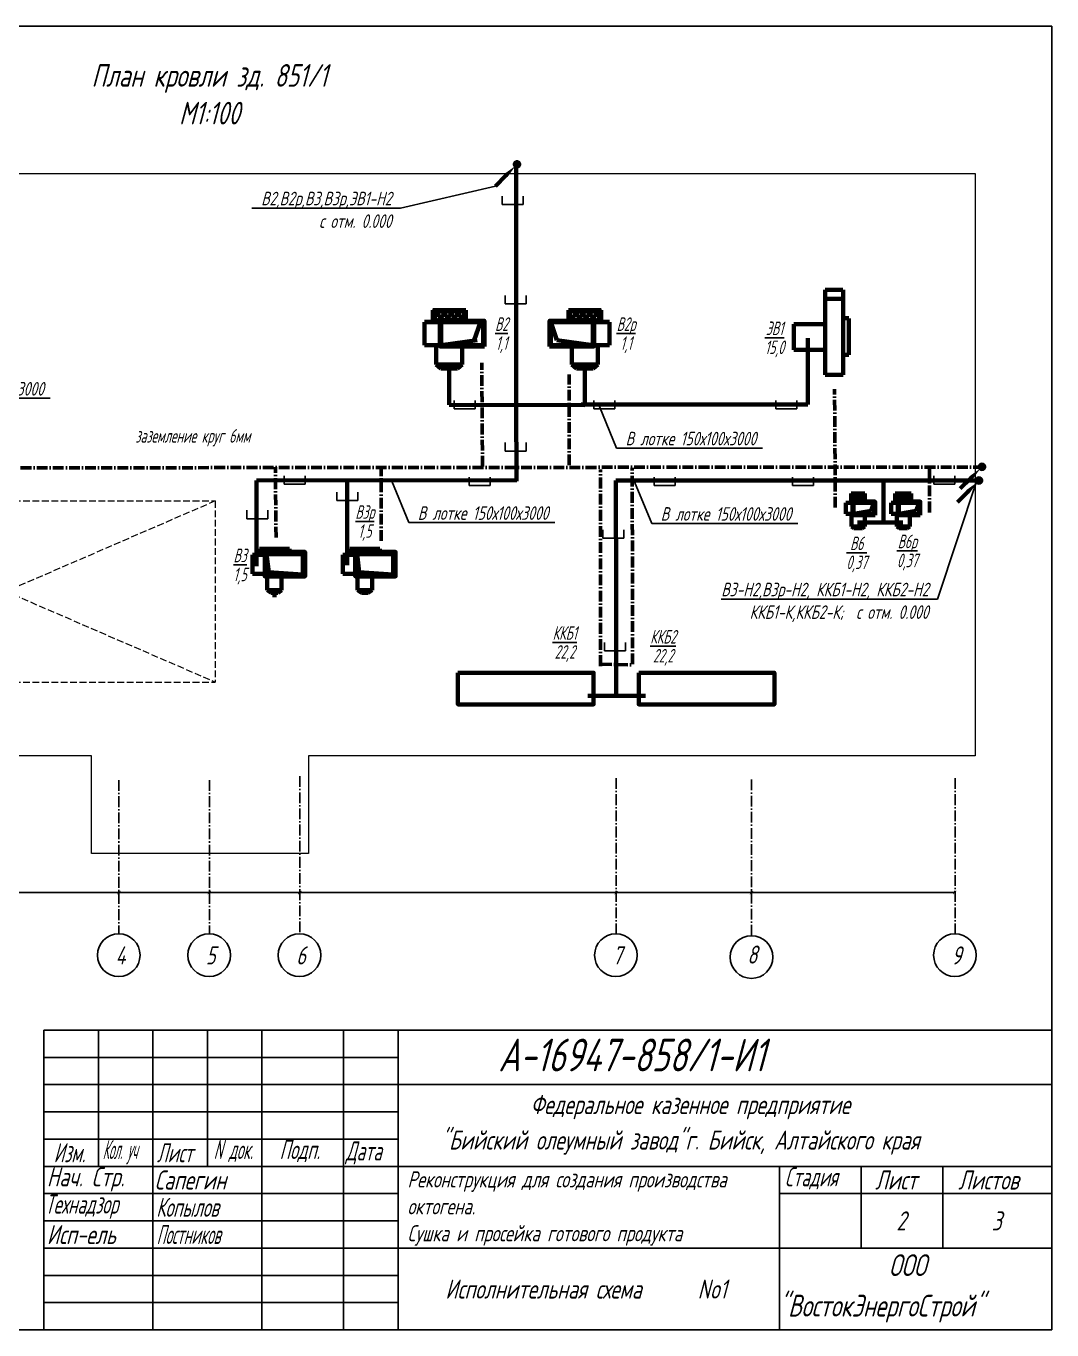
# Model space of a CAD drawing. Header units: millimetres. Extents: x -10490 to 5162, y -5053 to 76.
# Drawn here: x -4989 to -4226, y -2912 to -1943 of the extents above; entities that cross this region are included whole.
import ezdxf
from ezdxf import colors
from ezdxf.entities.mleader import LeaderData, LeaderLine
from ezdxf.math import Vec2, Vec3

# ---------------------------------------------------------------- set-up
doc = ezdxf.new("R2010")
doc.units = ezdxf.units.MM
doc.linetypes.add('GOST2.303 4', pattern=[7, 5, -2, 0])
doc.linetypes.add('gost6', pattern=[12, 8, -1.5, 1, -1.5])
doc.layers.get('Defpoints').update_dxf_attribs({"color": 33})
for name, color, linetype, lineweight in [('Заземление (Вновь)', 6, 'gost6', 50), ('ИИ_ОФОРМЛЕНИЕ_025', 7, 'Continuous', 25), ('КаБель силовой (Вновь)', 1, 'Continuous', 60), ('Линия выноска', 137, 'Continuous', 25), ('Осевая', 4, 'gost6', 25), ('Размерная', 4, 'Continuous', 25), ('Рамка толстая', 7, 'Continuous', 60), ('Рамка тонкая', 5, 'Continuous', 25), ('Строительный', 251, 'Continuous', 13), ('Текст', 2, 'Continuous', 25), ('ЭлектрооБорудование (Вновь)', 160, 'Continuous', 60)]:
    doc.layers.add(name, color=color, linetype=linetype, lineweight=lineweight)
doc.styles.add('gost shx', font='gost.shx', dxfattribs={"oblique": 15})
doc.styles.add('SIMPLEX', font='simplex.shx', dxfattribs={"width": 0.7, "oblique": 15})
doc.styles.get("Standard").update_dxf_attribs({"font": 'arial.ttf'})
doc.styles.add('СИМПЛЕКС', font='simplex.shx', dxfattribs={"width": 0.7, "oblique": 15, "height": 500})
doc.dimstyles.new('ISO-25', dxfattribs={"dimtxt": 3, "dimasz": 2.5, "dimexe": 1.25, "dimexo": 0.625, "dimtad": 1, "dimtxsty": 'gost shx', "dimcen": 2.5, "dimclrt": 2, "dimadec": 0, "dimazin": 0, "dimtfac": 1, "dimtmove": 0, "dimatfit": 3, "dimfxl": 1, "dimarcsym": 0})

# ---------------------------------------------------------------- blocks, each defined once
blk = doc.blocks.new('_ArchTick')
at = {"color": 0, "linetype": 'ByBlock', "const_width": 0.15}
blk.add_lwpolyline([(-0.5, -0.5), (0.5, 0.5)], dxfattribs=at)
blk = doc.blocks.new('*D721')
at = {"layer": 'Defpoints', "color": 0, "lineweight": 30, "transparency": 16777216}
for p in [(-5155.13, -2586.66), (-4919.93, -2586.66), (-4919.93, -2586.66)]:
    blk.add_point(p, dxfattribs=at)
at = {"layer": 'Размерная', "color": 0, "lineweight": -2, "transparency": 16777216}
for p, q in [((-4919.93, -2586.04), (-4919.93, -2585.41)), ((-5155.13, -2586.66), (-4919.93, -2586.66)), ((-5155.13, -2587.29), (-5155.13, -2587.91))]:
    blk.add_line(p, q, dxfattribs=at)
at = {"layer": 'Размерная', "color": 0, "lineweight": -2, "transparency": 16777216, "xscale": 2.5, "yscale": 2.5, "zscale": 2.5, "rotation": 180}
blk.add_blockref('_ArchTick', (-5155.13, -2586.66), dxfattribs=at)
at = {"layer": 'Размерная', "color": 0, "lineweight": -2, "transparency": 16777216, "xscale": 2.5, "yscale": 2.5, "zscale": 2.5}
blk.add_blockref('_ArchTick', (-4919.93, -2586.66), dxfattribs=at)
blk = doc.blocks.new('*D722')
at = {"layer": 'Defpoints', "color": 0, "lineweight": 30, "transparency": 16777216}
for p in [(-4919.93, -2586.66), (-4852.73, -2586.66), (-4852.73, -2586.66)]:
    blk.add_point(p, dxfattribs=at)
at = {"layer": 'Размерная', "color": 0, "lineweight": -2, "transparency": 16777216}
for p, q in [((-4919.93, -2586.04), (-4919.93, -2585.41)), ((-4852.73, -2586.04), (-4852.73, -2585.41)), ((-4919.93, -2586.66), (-4852.73, -2586.66))]:
    blk.add_line(p, q, dxfattribs=at)
at = {"layer": 'Размерная', "color": 0, "lineweight": -2, "transparency": 16777216, "xscale": 2.5, "yscale": 2.5, "zscale": 2.5, "rotation": 180}
blk.add_blockref('_ArchTick', (-4919.93, -2586.66), dxfattribs=at)
at = {"layer": 'Размерная', "color": 0, "lineweight": -2, "transparency": 16777216, "xscale": 2.5, "yscale": 2.5, "zscale": 2.5}
blk.add_blockref('_ArchTick', (-4852.73, -2586.66), dxfattribs=at)
blk = doc.blocks.new('*D723')
at = {"layer": 'Defpoints', "color": 0, "lineweight": 30, "transparency": 16777216}
for p in [(-4852.73, -2586.66), (-4785.53, -2586.66), (-4785.53, -2586.66)]:
    blk.add_point(p, dxfattribs=at)
at = {"layer": 'Размерная', "color": 0, "lineweight": -2, "transparency": 16777216}
for p, q in [((-4852.73, -2586.04), (-4852.73, -2585.41)), ((-4785.53, -2586.04), (-4785.53, -2585.41)), ((-4852.73, -2586.66), (-4785.53, -2586.66))]:
    blk.add_line(p, q, dxfattribs=at)
at = {"layer": 'Размерная', "color": 0, "lineweight": -2, "transparency": 16777216, "xscale": 2.5, "yscale": 2.5, "zscale": 2.5, "rotation": 180}
blk.add_blockref('_ArchTick', (-4852.73, -2586.66), dxfattribs=at)
at = {"layer": 'Размерная', "color": 0, "lineweight": -2, "transparency": 16777216, "xscale": 2.5, "yscale": 2.5, "zscale": 2.5}
blk.add_blockref('_ArchTick', (-4785.53, -2586.66), dxfattribs=at)
blk = doc.blocks.new('*D724')
at = {"layer": 'Defpoints', "color": 0, "lineweight": 30, "transparency": 16777216}
for p in [(-4785.53, -2586.66), (-4550.33, -2586.66), (-4550.33, -2586.66)]:
    blk.add_point(p, dxfattribs=at)
at = {"layer": 'Размерная', "color": 0, "lineweight": -2, "transparency": 16777216}
for p, q in [((-4550.33, -2586.04), (-4550.33, -2585.41)), ((-4785.53, -2586.66), (-4550.33, -2586.66)), ((-4785.53, -2587.29), (-4785.53, -2587.91))]:
    blk.add_line(p, q, dxfattribs=at)
at = {"layer": 'Размерная', "color": 0, "lineweight": -2, "transparency": 16777216, "xscale": 2.5, "yscale": 2.5, "zscale": 2.5, "rotation": 180}
blk.add_blockref('_ArchTick', (-4785.53, -2586.66), dxfattribs=at)
at = {"layer": 'Размерная', "color": 0, "lineweight": -2, "transparency": 16777216, "xscale": 2.5, "yscale": 2.5, "zscale": 2.5}
blk.add_blockref('_ArchTick', (-4550.33, -2586.66), dxfattribs=at)
blk = doc.blocks.new('*D725')
at = {"layer": 'Defpoints', "color": 0, "lineweight": 30, "transparency": 16777216}
for p in [(-4550.33, -2586.66), (-4449.7, -2586.66), (-4449.7, -2586.66)]:
    blk.add_point(p, dxfattribs=at)
at = {"layer": 'Размерная', "color": 0, "lineweight": -2, "transparency": 16777216}
for p, q in [((-4550.33, -2586.04), (-4550.33, -2585.41)), ((-4449.7, -2586.04), (-4449.7, -2585.41)), ((-4550.33, -2586.66), (-4449.7, -2586.66))]:
    blk.add_line(p, q, dxfattribs=at)
at = {"layer": 'Размерная', "color": 0, "lineweight": -2, "transparency": 16777216, "xscale": 2.5, "yscale": 2.5, "zscale": 2.5, "rotation": 180}
blk.add_blockref('_ArchTick', (-4550.33, -2586.66), dxfattribs=at)
at = {"layer": 'Размерная', "color": 0, "lineweight": -2, "transparency": 16777216, "xscale": 2.5, "yscale": 2.5, "zscale": 2.5}
blk.add_blockref('_ArchTick', (-4449.7, -2586.66), dxfattribs=at)
blk = doc.blocks.new('*D726')
at = {"layer": 'Defpoints', "color": 0, "lineweight": 30, "transparency": 16777216}
for p in [(-4449.7, -2586.66), (-4298.68, -2586.66), (-4298.68, -2586.66)]:
    blk.add_point(p, dxfattribs=at)
at = {"layer": 'Размерная', "color": 0, "lineweight": -2, "transparency": 16777216}
for p, q in [((-4449.7, -2586.04), (-4449.7, -2585.41)), ((-4298.68, -2586.04), (-4298.68, -2585.41)), ((-4449.7, -2586.66), (-4298.68, -2586.66))]:
    blk.add_line(p, q, dxfattribs=at)
at = {"layer": 'Размерная', "color": 0, "lineweight": -2, "transparency": 16777216, "xscale": 2.5, "yscale": 2.5, "zscale": 2.5, "rotation": 180}
blk.add_blockref('_ArchTick', (-4449.7, -2586.66), dxfattribs=at)
at = {"layer": 'Размерная', "color": 0, "lineweight": -2, "transparency": 16777216, "xscale": 2.5, "yscale": 2.5, "zscale": 2.5}
blk.add_blockref('_ArchTick', (-4298.68, -2586.66), dxfattribs=at)
blk = doc.blocks.new('_None')
blk = doc.blocks.new('A$C710D2D3C')
at = {"layer": 'Рамка тонкая'}
for p, q in [((0, 0), (0, 2)), ((0, 2), (5, 2)), ((5, 2), (5, 0))]:
    blk.add_line(p, q, dxfattribs=at)

msp = doc.modelspace()

# ---------------------------------------------------------------- hatches: boundary and pattern name
at = {"layer": 'КаБель силовой (Вновь)'}
for color, points in [(256, [(-4622.34733, -2045.65639, 1), (-4625.70733, -2045.65639, 1)]), (6, [(-4276.70212, -2270.35658, 1), (-4280.06212, -2270.35658, 1)]), (256, [(-4278.90893, -2280.53817, 1), (-4282.26893, -2280.53817, 1)])]:
    msp.add_hatch(color=color, dxfattribs=at).paths.add_polyline_path(points)
at = {"layer": 'ЭлектрооБорудование (Вновь)', "ltscale": 10}
h = msp.add_hatch(dxfattribs=at)
h.set_pattern_fill('ANSI37', color=256, scale=1.13568, angle=180, style=0)
h.set_pattern_definition([(225, (-8614.7822, -8694.2288), (2.5496743, -2.5496743), []), (315, (-8614.7822, -8694.2288), (2.5496743, 2.5496743), [])])
h.paths.add_polyline_path([(-4681.37245, -2161.88941), (-4662.19693, -2161.88941), (-4662.19693, -2154.02701), (-4686.65773, -2154.02701), (-4686.65773, -2162.76301), (-4681.37245, -2162.76301)])
h = msp.add_hatch(dxfattribs=at)
h.set_pattern_fill('ANSI37', color=256, scale=1.13568, angle=180, style=0)
h.set_pattern_definition([(225, (-8618.9365, -8694.2288), (2.5496743, -2.5496743), []), (315, (-8618.9365, -8694.2288), (2.5496743, 2.5496743), [])])
h.paths.add_polyline_path([(-4566.68221, -2161.88941), (-4585.85773, -2161.88941), (-4585.85773, -2154.02701), (-4561.39693, -2154.02701), (-4561.39693, -2162.76301), (-4566.68221, -2162.76301)])
h = msp.add_hatch(dxfattribs=at)
h.set_pattern_fill('ANSI37', color=256, scale=0.8736, angle=180, style=0)
h.set_pattern_definition([(225, (-12584.67, -7315.5356), (1.9612879, -1.9612879), []), (315, (-12584.67, -7315.5356), (1.9612879, 1.9612879), [])])
h.paths.add_polyline_path([(-4375.54318, -2296.9806), (-4374.66958, -2296.9806), (-4374.66958, -2296.1406), (-4365.46318, -2296.1406), (-4365.46318, -2290.2606), (-4375.54318, -2290.2606)])
h = msp.add_hatch(dxfattribs=at)
h.set_pattern_fill('ANSI37', color=256, scale=0.8736, angle=180, style=0)
h.set_pattern_definition([(225, (-12551.07, -7315.5356), (1.9612879, -1.9612879), []), (315, (-12551.07, -7315.5356), (1.9612879, 1.9612879), [])])
h.paths.add_polyline_path([(-4342.94244, -2296.9806), (-4341.06958, -2296.9806), (-4341.06958, -2296.1406), (-4330.93918, -2296.1406), (-4330.93918, -2290.2606), (-4342.94244, -2290.2606)])
h = msp.add_hatch(dxfattribs=at)
h.set_pattern_fill('ANSI37', color=256, scale=0.587421, angle=90, style=0)
h.set_pattern_definition([(135, (-8180.2602, 2382.8085), (-1.31879705, -1.31879705), []), (225, (-8180.2602, 2382.8085), (1.31879705, -1.31879705), [])])
h.paths.add_polyline_path([(-4811.49171, -2333.62574), (-4793.25328, -2333.62574), (-4793.25328, -2331.16488), (-4815.4681, -2331.16488), (-4815.4681, -2335.6835), (-4811.49171, -2335.6835)])
h = msp.add_hatch(dxfattribs=at)
h.set_pattern_fill('ANSI37', color=256, scale=0.587421, angle=90, style=0)
h.set_pattern_definition([(135, (-8113.0602, 2382.8085), (-1.31879705, -1.31879705), []), (225, (-8113.0602, 2382.8085), (1.31879705, -1.31879705), [])])
h.paths.add_polyline_path([(-4744.29171, -2333.62574), (-4726.05328, -2333.62574), (-4726.05328, -2331.16488), (-4748.2681, -2331.16488), (-4748.2681, -2335.6835), (-4744.29171, -2335.6835)])

# ---------------------------------------------------------------- linework, layer by layer
at = {"color": 18, "lineweight": -2, "true_color": 0x000000}
for p, q in [((-4975.64469, -2688.7948), (-4226.39469, -2688.7948)), ((-4975.64469, -2688.7948), (-4975.64469, -2911.5448)), ((-4935.14469, -2688.7948), (-4935.14469, -2790.0448)), ((-4894.64469, -2688.7948), (-4894.64469, -2911.5448)), ((-4854.14469, -2688.7948), (-4854.14469, -2790.0448)), ((-4813.64469, -2688.7948), (-4813.64469, -2911.5448)), ((-4752.89469, -2688.7948), (-4752.89469, -2911.5448)), ((-4712.39469, -2688.7948), (-4712.39469, -2911.5448)), ((-4975.64469, -2709.0448), (-4712.39469, -2709.0448)), ((-4975.64469, -2729.2948), (-4712.39469, -2729.2948)), ((-4712.39469, -2729.2948), (-4226.39469, -2729.2948)), ((-4226.39469, -2725.9198), (-4226.39469, -2911.5448)), ((-4975.64469, -2749.5448), (-4712.39469, -2749.5448)), ((-4975.64469, -2769.7948), (-4712.39469, -2769.7948)), ((-4975.64469, -2790.0448), (-4226.39469, -2790.0448)), ((-4428.89469, -2790.0448), (-4428.89469, -2911.5448)), ((-4368.14469, -2790.0448), (-4368.14469, -2850.7948)), ((-4307.39469, -2790.0448), (-4307.39469, -2850.7948)), ((-4975.64469, -2810.2948), (-4712.39469, -2810.2948)), ((-4428.89469, -2810.2948), (-4226.39469, -2810.2948)), ((-4975.64469, -2830.5448), (-4712.39469, -2830.5448)), ((-4975.64469, -2850.7948), (-4712.39469, -2850.7948)), ((-4712.39469, -2850.7948), (-4226.39469, -2850.7948)), ((-4975.64469, -2871.0448), (-4712.39469, -2871.0448)), ((-4975.64469, -2891.2948), (-4712.39469, -2891.2948)), ((-4850.76969, -2911.5448), (-4226.39469, -2911.5448))]:
    msp.add_line(p, q, dxfattribs=at)
at = {"layer": 'Заземление (Вновь)'}
for p, q in [((-4649.6861, -2270.22878), (-4650.20136, -2193.02504)), ((-4585.28305, -2269.19942), (-4585.28307, -2201.77478)), ((-4387.43682, -2300.5956), (-4387.95206, -2212.58331)), ((-5425.02751, -2271.44811), (-4278.27171, -2270.48858)), ((-4803.13315, -2322.85876), (-4803.66801, -2270.5078)), ((-4724.90891, -2325.3008), (-4724.90889, -2272.09203)), ((-4561.86979, -2418.36005), (-4562.06619, -2272.42338)), ((-4538.16946, -2417.05174), (-4538.36585, -2271.11508)), ((-4317.36628, -2304.19844), (-4317.36628, -2270.54796)), ((-4561.58274, -2416.91592), (-4538.39765, -2417.4306))]:
    msp.add_line(p, q, dxfattribs=at)
at = {"layer": 'КаБель силовой (Вновь)'}
for p, q in [((-4624.73027, -2046.36755), (-4624.73026, -2222.8359)), ((-4640.1366, -2061.76567), (-4632.3429, -2053.97197)), ((-4407.75209, -2174.65377), (-4407.75289, -2224.11053)), ((-4674.42733, -2197.21147), (-4674.46622, -2224.31744)), ((-4573.62733, -2200.57147), (-4573.62733, -2197.21147)), ((-4573.63838, -2224.7091), (-4573.62733, -2200.57147)), ((-4674.40888, -2224.28881), (-4573.72746, -2224.66459)), ((-4624.623, -2222.91048), (-4624.49188, -2281.06148)), ((-4407.94202, -2224.11053), (-4576.437, -2224.11053)), ((-4817.59059, -2280.51149), (-4817.6402, -2344.07904)), ((-4624.06668, -2280.31953), (-4817.59059, -2280.51149)), ((-4750.30572, -2343.35857), (-4750.30572, -2280.43959)), ((-4550.45348, -2280.43959), (-4550.3291, -2367.28488)), ((-4283.07464, -2280.43959), (-4550.45348, -2280.43959)), ((-4351.72388, -2281.04132), (-4351.69354, -2311.63771)), ((-4296.6982, -2296.64744), (-4288.9045, -2288.85374)), ((-4337.16594, -2311.63771), (-4370.97076, -2311.63771)), ((-4804.36069, -2363.92488), (-4804.36069, -2367.28488)), ((-4550.3291, -2367.28488), (-4550.3291, -2440.44946)), ((-4571.49517, -2440.44946), (-4528.40719, -2440.44946))]:
    msp.add_line(p, q, dxfattribs=at)
at = {"layer": 'КаБель силовой (Вновь)', "color": 6}
msp.add_line((-4294.49139, -2286.46586), (-4286.69769, -2278.67216), dxfattribs=at)
at = {"layer": 'КаБель силовой (Вновь)'}
for centre in [(-4624.02733, -2045.65639), (-4280.58893, -2280.53817)]:
    msp.add_circle(centre, 1.68, dxfattribs=at)
at = {"layer": 'КаБель силовой (Вновь)', "color": 6}
msp.add_circle((-4278.38212, -2270.35658), 1.68, dxfattribs=at)
at = {"layer": 'КаБель силовой (Вновь)'}
for points in [[(-4633.53084, -2052.78403), (-4631.15496, -2055.15991), (-4625.21527, -2046.84433)], [(-4290.09244, -2287.66581), (-4287.71656, -2290.04168), (-4281.77686, -2281.72611)]]:
    msp.add_solid(points, dxfattribs=at)
at = {"layer": 'КаБель силовой (Вновь)', "color": 6}
msp.add_solid([(-4287.88563, -2277.48422), (-4285.50976, -2279.8601), (-4279.57006, -2271.54452)], dxfattribs=at)
at = {"layer": 'Осевая'}
for p, q in [((-4919.9291, -2503.06712), (-4919.9291, -2617.28708)), ((-4852.7291, -2503.06712), (-4852.7291, -2617.28708)), ((-4785.5291, -2500.17216), (-4785.5291, -2617.28708)), ((-4550.3291, -2501.61964), (-4550.3291, -2617.28708)), ((-4449.70367, -2618.67279), (-4449.70367, -2501.61964)), ((-4298.3291, -2501.61964), (-4298.3291, -2617.28708))]:
    msp.add_line(p, q, dxfattribs=at)
at = {"layer": 'Рамка толстая', "color": 18, "lineweight": -2, "true_color": 0x000000}
for p, q in [((-5559.51969, -1942.9198), (-4226.39469, -1942.9198)), ((-4226.39469, -1942.9198), (-4226.39469, -2911.5448)), ((-5559.51969, -2911.5448), (-4226.39469, -2911.5448))]:
    msp.add_line(p, q, dxfattribs=at)
at = {"layer": 'Рамка тонкая'}
for centre in [(-4920.10367, -2633.14008), (-4852.90367, -2633.14008), (-4785.70367, -2633.14008), (-4550.50367, -2633.14008), (-4449.70367, -2634.52674), (-4298.50367, -2633.14008)]:
    msp.add_circle(centre, 15.85396, dxfattribs=at)
at = {"layer": 'Строительный', "linetype": 'GOST2.303 4'}
for p, q in [((-5159.15453, -2295.7051), (-4848.35453, -2430.21041)), ((-4848.35453, -2295.7051), (-5159.15453, -2430.21041)), ((-5159.15453, -2295.7051), (-4848.35453, -2295.7051)), ((-4848.35453, -2295.7051), (-4848.35453, -2430.21041)), ((-5159.15453, -2430.21041), (-4848.35453, -2430.21041))]:
    msp.add_line(p, q, dxfattribs=at)
at = {"layer": 'Строительный', "ltscale": 100}
msp.add_line((-4940.4251, -2540.92039), (-4940.4251, -2506.64839), dxfattribs=at)
msp.add_lwpolyline([(-5421.9131, -2052.37639), (-4283.5451, -2052.37639), (-4283.5451, -2485.14439), (-4779.1451, -2485.14439), (-4779.1451, -2557.71911), (-4940.4251, -2557.71911), (-4940.4251, -2485.14439), (-5421.9131, -2485.14439), (-5421.9131, -2052.37639)], dxfattribs=at)
at = {"layer": 'ЭлектрооБорудование (Вновь)', "ltscale": 10}
for p, q in [((-4395.00173, -2145.55267), (-4395.00173, -2138.83267)), ((-4394.91647, -2138.83267), (-4381.78614, -2138.83267)), ((-4381.64402, -2138.83267), (-4381.64402, -2145.35383)), ((-4395.0304, -2145.48969), (-4395.0304, -2201.93769)), ((-4381.624, -2145.48969), (-4395.0304, -2145.48969)), ((-4381.624, -2201.93769), (-4381.624, -2145.48969)), ((-4686.65773, -2162.76301), (-4686.65773, -2154.02701)), ((-4686.65773, -2154.02701), (-4662.19693, -2154.02701)), ((-4662.19693, -2154.02701), (-4662.19693, -2161.88941)), ((-4561.39693, -2154.02701), (-4585.85773, -2154.02701)), ((-4585.85773, -2154.02701), (-4585.85773, -2161.88941)), ((-4561.39693, -2162.76301), (-4561.39693, -2154.02701)), ((-4377.49235, -2159.99082), (-4381.78008, -2159.99082)), ((-4681.37245, -2162.75899), (-4692.77293, -2162.75899)), ((-4692.77293, -2179.97293), (-4692.77293, -2162.76301)), ((-4681.37245, -2162.76301), (-4692.77293, -2162.76301)), ((-4681.37245, -2161.88941), (-4648.21933, -2161.88941)), ((-4655.76601, -2176.35701), (-4651.17008, -2162.76301)), ((-4566.68221, -2161.88941), (-4599.83533, -2161.88941)), ((-4594.3658, -2176.35701), (-4598.96173, -2162.76301)), ((-4566.68221, -2162.75899), (-4555.28173, -2162.75899)), ((-4566.68221, -2162.76301), (-4555.28173, -2162.76301)), ((-4555.34239, -2179.97265), (-4555.28173, -2162.76301)), ((-4418.14835, -2174.03043), (-4418.14835, -2164.28071)), ((-4418.14835, -2164.28071), (-4418.14835, -2183.39016)), ((-4418.14835, -2164.28071), (-4395.03303, -2164.28071)), ((-4377.38576, -2173.64044), (-4377.38576, -2160.20044)), ((-4377.38576, -2160.20044), (-4377.38576, -2187.08044)), ((-4680.49885, -2179.97293), (-4653.68885, -2176.35701)), ((-4567.55581, -2179.97293), (-4594.3658, -2176.35701)), ((-4681.37245, -2179.92045), (-4692.77293, -2179.97293)), ((-4681.37245, -2179.97293), (-4692.77293, -2179.97293)), ((-4684.10077, -2194.34701), (-4684.10077, -2179.97293)), ((-4664.75388, -2194.34701), (-4664.75388, -2180.84653)), ((-4583.30077, -2194.34701), (-4583.30077, -2180.84653)), ((-4566.68221, -2179.92045), (-4555.28173, -2179.97293)), ((-4566.68221, -2179.97293), (-4555.28173, -2179.97293)), ((-4563.95388, -2194.34701), (-4563.95388, -2179.97293)), ((-4418.14835, -2183.39016), (-4395.03303, -2183.39016)), ((-4377.38576, -2187.08044), (-4382.16987, -2187.08044)), ((-4680.68184, -2197.21147), (-4684.10077, -2194.34701)), ((-4664.75388, -2194.34701), (-4684.10077, -2194.34701)), ((-4680.68184, -2197.21147), (-4668.17281, -2197.21147)), ((-4668.17281, -2197.21147), (-4664.75388, -2194.34701)), ((-4579.88184, -2197.21147), (-4583.30077, -2194.34701)), ((-4583.30077, -2194.34701), (-4563.95388, -2194.34701)), ((-4567.37281, -2197.21147), (-4579.88184, -2197.21147)), ((-4567.37281, -2197.21147), (-4563.95388, -2194.34701)), ((-4395.0304, -2201.93769), (-4381.624, -2201.93769)), ((-4375.54318, -2290.2606), (-4365.46318, -2290.2606)), ((-4375.54318, -2296.9806), (-4375.54318, -2290.2606)), ((-4365.46318, -2290.2606), (-4365.46318, -2296.1406)), ((-4342.94244, -2296.9806), (-4342.94244, -2290.2606)), ((-4342.86718, -2290.2606), (-4330.93918, -2290.2606)), ((-4330.93918, -2290.2606), (-4330.93918, -2296.1406)), ((-4379.50798, -2296.9806), (-4374.66958, -2296.9806)), ((-4379.50798, -2305.3806), (-4379.50798, -2296.9806)), ((-4373.82958, -2305.3806), (-4360.83329, -2303.1367)), ((-4360.83329, -2303.1367), (-4358.70958, -2296.9806)), ((-4345.90798, -2296.9806), (-4341.06958, -2296.9806)), ((-4345.90798, -2305.3806), (-4345.90798, -2296.9806)), ((-4340.22958, -2305.3806), (-4327.23329, -2303.1367)), ((-4327.23329, -2303.1367), (-4325.10958, -2296.9806)), ((-4379.50798, -2305.3806), (-4374.66958, -2305.3806)), ((-4375.41431, -2314.57753), (-4375.41431, -2305.3806)), ((-4373.67854, -2316.0318), (-4375.41431, -2314.57753)), ((-4375.41431, -2314.57753), (-4370.50318, -2314.57753)), ((-4365.59204, -2314.57753), (-4370.50318, -2314.57753)), ((-4367.32781, -2316.0318), (-4365.59204, -2314.57753)), ((-4365.59204, -2314.57753), (-4365.59204, -2306.2206)), ((-4345.90798, -2305.3806), (-4341.06958, -2305.3806)), ((-4341.81431, -2314.57753), (-4341.81431, -2305.3806)), ((-4340.07854, -2316.0318), (-4341.81431, -2314.57753)), ((-4341.81431, -2314.57753), (-4336.90318, -2314.57753)), ((-4331.99204, -2314.57753), (-4336.90318, -2314.57753)), ((-4333.72781, -2316.0318), (-4331.99204, -2314.57753)), ((-4331.99204, -2314.57753), (-4331.99204, -2306.2206)), ((-4373.67854, -2316.0318), (-4367.32781, -2316.0318)), ((-4333.72781, -2316.0318), (-4340.07854, -2316.0318)), ((-4815.4681, -2331.16488), (-4815.4681, -2335.6835)), ((-4815.4681, -2331.16488), (-4793.25328, -2331.16488)), ((-4793.25328, -2331.16488), (-4793.25328, -2334.77977)), ((-4748.2681, -2331.16488), (-4748.2681, -2335.6835)), ((-4748.2681, -2331.16488), (-4726.05328, -2331.16488)), ((-4726.05328, -2331.16488), (-4726.05328, -2334.77977)), ((-4811.49171, -2335.6835), (-4820.59674, -2335.6835)), ((-4820.59674, -2335.6835), (-4820.59674, -2349.91715)), ((-4808.60628, -2348.68191), (-4810.14771, -2335.27686)), ((-4744.29171, -2335.6835), (-4753.39674, -2335.6835)), ((-4753.39674, -2335.6835), (-4753.39674, -2349.91715)), ((-4741.40628, -2348.68191), (-4742.94771, -2335.27686)), ((-4811.49171, -2349.91715), (-4820.59674, -2349.91715)), ((-4809.74088, -2361.94136), (-4809.74088, -2351.82494)), ((-4783.26771, -2350.39686), (-4808.60628, -2348.68191)), ((-4798.9805, -2361.94136), (-4798.9805, -2351.82494)), ((-4744.29171, -2349.91715), (-4753.39674, -2349.91715)), ((-4742.54088, -2361.94136), (-4742.54088, -2351.82494)), ((-4716.06771, -2350.39686), (-4741.40628, -2348.68191)), ((-4731.7805, -2361.94136), (-4731.7805, -2351.82494)), ((-4806.80859, -2363.92488), (-4809.74088, -2361.94136)), ((-4809.74088, -2361.94136), (-4798.9805, -2361.94136)), ((-4801.91278, -2363.92488), (-4798.9805, -2361.94136)), ((-4739.60859, -2363.92488), (-4742.54088, -2361.94136)), ((-4742.54088, -2361.94136), (-4731.7805, -2361.94136)), ((-4734.71278, -2363.92488), (-4731.7805, -2361.94136)), ((-4801.91278, -2363.92488), (-4806.80859, -2363.92488)), ((-4806.80859, -2363.92488), (-4801.91278, -2363.92488)), ((-4734.71278, -2363.92488), (-4739.60859, -2363.92488)), ((-4739.60859, -2363.92488), (-4734.71278, -2363.92488))]:
    msp.add_line(p, q, dxfattribs=at)
for points in [[(-4648.21933, -2180.84653), (-4681.37245, -2180.84653), (-4681.37245, -2161.88941), (-4648.21933, -2161.88941)], [(-4649.09293, -2179.97293), (-4680.49885, -2179.97293), (-4680.49885, -2162.76301), (-4649.09293, -2162.76301)], [(-4599.83533, -2180.84653), (-4566.68221, -2180.84653), (-4566.68221, -2161.88941), (-4599.83533, -2161.88941)], [(-4598.96173, -2179.97293), (-4567.55581, -2179.97293), (-4567.55581, -2162.76301), (-4598.96173, -2162.76301)], [(-4357.86958, -2306.2206), (-4374.66958, -2306.2206), (-4374.66958, -2296.1406), (-4357.86958, -2296.1406)], [(-4358.70958, -2305.3806), (-4373.82958, -2305.3806), (-4373.82958, -2296.9806), (-4358.70958, -2296.9806)], [(-4324.26958, -2306.2206), (-4341.06958, -2306.2206), (-4341.06958, -2296.1406), (-4324.26958, -2296.1406)], [(-4325.10958, -2305.3806), (-4340.22958, -2305.3806), (-4340.22958, -2296.9806), (-4325.10958, -2296.9806)], [(-4811.49171, -2333.62574), (-4811.49171, -2351.82494), (-4781.55451, -2351.82494), (-4781.55451, -2333.62574)], [(-4744.29171, -2333.62574), (-4744.29171, -2351.82494), (-4714.35451, -2351.82494), (-4714.35451, -2333.62574)], [(-4810.14771, -2335.27686), (-4810.14771, -2350.39686), (-4783.26771, -2350.39686), (-4783.26771, -2335.27686)], [(-4742.94771, -2335.27686), (-4742.94771, -2350.39686), (-4716.06771, -2350.39686), (-4716.06771, -2335.27686)], [(-4667.9291, -2423.32039), (-4567.1291, -2423.32039), (-4567.1291, -2446.84039), (-4667.9291, -2446.84039)], [(-4533.5291, -2423.32039), (-4432.7291, -2423.32039), (-4432.7291, -2446.84039), (-4533.5291, -2446.84039)]]:
    msp.add_lwpolyline(points, close=True, dxfattribs=at)

# ---------------------------------------------------------------- block references
at = {"layer": 'КаБель силовой (Вновь)', "lineweight": 25, "xscale": 3.12, "yscale": 3.12, "zscale": 3.12, "rotation": 180}
for p in [(-4619.37636, -2069.3352), (-4617.14156, -2143.00668), (-4655.13285, -2221.14308), (-4551.21558, -2221.14308), (-4416.01136, -2221.14308), (-4617.14156, -2252.39764), (-4781.39794, -2276.9548), (-4643.95892, -2278.07104), (-4506.51995, -2278.07104), (-4403.72005, -2278.07104), (-4298.6854, -2276.9548), (-4742.28927, -2289.2334), (-4809.33268, -2302.6282), (-4544.51124, -2317.13924), (-4543.39382, -2400.85684)]:
    msp.add_blockref('A$C710D2D3C', p, dxfattribs=at)

# ---------------------------------------------------------------- texts
at = {"color": 18, "lineweight": -2, "true_color": 0x000000, "style": 'SIMPLEX', "oblique": 15}
for s, height, width, p in [('А-16947-858/1-И1', 24.3, 0.7, (-4637.89028, -2719.45908)), ('Федеральное казенное предприятие', 14.175, 0.7, (-4614.04417, -2751.2323)), ('"Бийский олеумный завод"г. Бийск, Алтайского края', 14.175, 0.7, (-4680.51523, -2777.5573)), ('Изм.', 14.175, 0.6, (-4968.44513, -2787.0073)), ('Кол. уч', 14.175, 0.4, (-4932.09075, -2784.6448)), ('Лист', 14.175, 0.6, (-4891.77032, -2787.0073)), ('N', 14.175, 0.5, (-4849.57278, -2784.6448)), ('док.', 14.175, 0.5, (-4838.29873, -2784.6448)), ('Подп.', 14.175, 0.6, (-4800.57263, -2784.6448)), ('Дата', 14.175, 0.6, (-4751.36902, -2785.6573)), ('Нач. Стр.', 14.175, 0.7, (-4973.48469, -2804.8948)), ('Сапегин', 14.175, 0.7, (-4893.38902, -2807.2573)), ('Стадия', 14.175, 0.6, (-4424.94292, -2804.8948)), ('Лист', 14.175, 0.7, (-4357.85094, -2807.2573)), ('Листов', 14.175, 0.7, (-4296.00321, -2807.2573)), ('Технадзор', 14.175, 0.6, (-4974.83469, -2825.1448)), ('Копылов', 14.175, 0.6, (-4892.21469, -2827.5073)), ('3', 14.175, 0.7, (-4271.15628, -2837.6323)), ('Исп-ель', 14.175, 0.7, (-4973.48469, -2847.7573)), ('Постников', 14.175, 0.5, (-4891.94469, -2847.7573)), ('ООО', 16.2, 0.7, (-4347.63508, -2871.52694)), ('Исполнительная схема ', 14.175, 0.7, (-4677.30506, -2888.28631)), ('No1', 14.175, 0.7, (-4489.72256, -2888.28631)), ('"ВостокЭнергоСтрой"', 16.2, 0.7, (-4429.28882, -2901.61266))]:
    msp.add_text(s, height=height, dxfattribs=dict(at, width=width)).set_placement(p)
at = {"color": 18, "lineweight": 20, "true_color": 0x000000, "style": 'SIMPLEX', "oblique": 15, "width": 0.7}
msp.add_text('2', height=14.175, dxfattribs=at).set_placement((-4342.03128, -2837.6323))
at = {"layer": 'ИИ_ОФОРМЛЕНИЕ_025', "lineweight": -2, "insert": (-4705.43814, -2793.72112), "char_height": 12, "attachment_point": 1}
msp.add_mtext_dynamic_manual_height_columns('{\\Fsimplex|c204;\\Q15;\\W0.7;\\C2;Реконструкция для создания производства октогена. \\PСушка и просейка готового продукта}', width=276.2589272, gutter_width=12.5, heights=[0], dxfattribs=at)
at = {"layer": 'Текст', "style": 'SIMPLEX', "oblique": 15, "width": 0.7}
for s, p in [('4', (-4922.56569, -2640.04081)), ('5', (-4855.36569, -2640.04081)), ('6', (-4788.16569, -2640.04081)), ('7', (-4552.96569, -2640.04081)), ('9', (-4300.96569, -2640.04081))]:
    msp.add_text(s, height=13.44, dxfattribs=at).set_placement(p)
at = {"layer": 'Текст', "attachment_point": 5, "style": 'SIMPLEX'}
for s, insert, char_height, width in [('План кровли зд. 851/1 \\PМ1:100', (-4852.7291, -1993.57639), 16.8, 1138.368), ('\\A1;{\\W0.6;\\SВ2/1,1;}', (-4635.54705, -2171.36797), 10.08, 18.9866557), ('\\A1;{\\W0.6;\\SВ2р/1,1;}', (-4542.96697, -2171.41134), 10.08, 18.9866557), ('\\A1;{\\W0.6;\\SЭВ1/15,0;}', (-4432.63207, -2174.50438), 10.08, 18.9866557), ('\\A1;{\\W0.6; заземление круг 6мм}', (-4867.04113, -2248.7355), 10.08, 111.8478909), ('\\A1;{\\W0.6;\\SВ3р/1,5;}', (-4737.16069, -2310.9901), 10.08, 18.9866557), ('\\A1;{\\W0.6;\\SВ6/0,37;}', (-4371.54704, -2334.26202), 10.08, 18.9866557), ('\\A1;{\\W0.6;\\SВ6р/0,37;}', (-4333.93085, -2332.84897), 10.08, 18.9866557), ('\\A1;{\\W0.6;\\SВ3/1,5;}', (-4829.91577, -2343.21399), 10.08, 18.9866557), ('\\A1;{\\W0.6;\\SККБ1/22,2;}', (-4588.54747, -2400.83457), 10.08, 18.9866557), ('\\A1;{\\W0.6;\\SККБ2/22,2;}', (-4515.42968, -2403.62095), 10.08, 18.9866557), ('8', (-4449.1694, -2632.70849), 13.44, 198.24)]:
    msp.add_mtext(s, dxfattribs=dict(at, insert=insert, char_height=char_height, width=width))

# ---------------------------------------------------------------- dimensions: what is measured, and where the dimension line sits
at = {"layer": 'Размерная'}
for base, p1, p2, picture, middle in [((-4919.9291, -2586.66253), (-5155.1291, -2586.66253), (-4919.9291, -2586.66253), '*D721', (-5037.5291, -2586.66253)), ((-4852.7291, -2586.66253), (-4919.9291, -2586.66253), (-4852.7291, -2586.66253), '*D722', (-4886.3291, -2586.66253)), ((-4785.5291, -2586.66253), (-4852.7291, -2586.66253), (-4785.5291, -2586.66253), '*D723', (-4819.1291, -2586.66253)), ((-4550.3291, -2586.66253), (-4785.5291, -2586.66253), (-4550.3291, -2586.66253), '*D724', (-4667.9291, -2586.66253)), ((-4449.70367, -2586.66253), (-4550.3291, -2586.66253), (-4449.70367, -2586.66253), '*D725', (-4500.01639, -2586.66253)), ((-4298.67824, -2586.66253), (-4449.70367, -2586.66253), (-4298.67824, -2586.66253), '*D726', (-4374.19096, -2586.66253))]:
    dim = msp.add_linear_dim(base=base, p1=p1, p2=p2, text=' ', dimstyle='ISO-25', override={"dimlfac": 100, "dimrnd": 500, "dimblk1": 'ArchTick', "dimblk2": 'ArchTick', "dimsah": 1}, dxfattribs=at)
    dim.commit()
    dim.dimension.update_dxf_attribs({"geometry": picture, "text_midpoint": middle})

# ---------------------------------------------------------------- leaders
at = {"layer": 'Линия выноска'}
ml = msp.add_multileader_mtext('Standard', dxfattribs=at)
ml.set_content('В2,В2р,В3,В3р,ЭВ1-Н2\\Pс отм. 0.000', color=2, style='СИМПЛЕКС')
ml.set_leader_properties()
ml.set_arrow_properties(name='NONE')
ml.build(insert=Vec2(0, 0))
ml.multileader.update_dxf_attribs({"text_left_attachment_type": 6, "text_right_attachment_type": 6, "dogleg_length": 0, "arrow_head_size": 6.72})
ctx = ml.context
ctx.base_point, ctx.char_height, ctx.arrow_head_size, ctx.landing_gap_size, ctx.plane_origin = Vec3(-4847.13252, -2078.09009), 10.08, 6.72, 6.72, Vec3(-4796.10627, -2192.96675)
ctx.left_attachment, ctx.right_attachment, ctx.text_align_type = 6, 6, 2
notes = []
notes.append((ctx, [(1, (1, 1, 0), (-4710.54605, -2078.09009), (-1, 0), 0, [(0, [(-4640.1366, -2061.76567)], 0, [])])]))
ctx.mtext.insert, ctx.mtext.alignment, ctx.mtext.flow_direction = Vec3(-4717.26605, -2065.99409), 3, 5
ml = msp.add_multileader_mtext('Standard', dxfattribs=at)
ml.set_content('В лотке 150х100х3000', color=2, style='СИМПЛЕКС')
ml.set_leader_properties()
ml.set_arrow_properties(name='NONE')
ml.build(insert=Vec2(0, 0))
ml.multileader.update_dxf_attribs({"text_left_attachment_type": 6, "text_right_attachment_type": 6, "dogleg_length": 0, "arrow_head_size": 6.72})
ctx = ml.context
ctx.base_point, ctx.char_height, ctx.arrow_head_size, ctx.landing_gap_size, ctx.plane_origin = Vec3(-5079.54993, -2219.45288), 10.08, 6.72, 6.72, Vec3(-5291.51305, -2215.65304)
ctx.left_attachment, ctx.right_attachment = 6, 6
notes.append((ctx, [(0, (1, 1, 0), (-5079.54993, -2219.45288), (1, 0), 0, [(0, [(-5092.2456, -2188.61677)], 0, [])])]))
ctx.mtext.insert, ctx.mtext.flow_direction = Vec3(-5072.82993, -2207.35688), 5
ml = msp.add_multileader_mtext('Standard', dxfattribs=at)
ml.set_content('В лотке 150х100х3000', color=2, style='СИМПЛЕКС')
ml.set_leader_properties()
ml.set_arrow_properties(name='NONE')
ml.build(insert=Vec2(0, 0))
ml.multileader.update_dxf_attribs({"text_left_attachment_type": 6, "text_right_attachment_type": 6, "dogleg_length": 0, "arrow_head_size": 6.72})
ctx = ml.context
ctx.base_point, ctx.char_height, ctx.arrow_head_size, ctx.landing_gap_size, ctx.plane_origin = Vec3(-4550.01437, -2256.42797), 10.08, 6.72, 6.72, Vec3(-4761.9775, -2252.62813)
ctx.left_attachment, ctx.right_attachment = 6, 6
notes.append((ctx, [(0, (1, 1, 0), (-4550.01437, -2256.42797), (1, 0), 0, [(0, [(-4562.71004, -2225.59187)], 0, [])])]))
ctx.mtext.insert, ctx.mtext.flow_direction = Vec3(-4543.29437, -2244.33197), 5
ml = msp.add_multileader_mtext('Standard', dxfattribs=at)
ml.set_content('В лотке 150х100х3000', color=2, style='СИМПЛЕКС')
ml.set_leader_properties()
ml.set_arrow_properties(name='NONE')
ml.build(insert=Vec2(0, 0))
ml.multileader.update_dxf_attribs({"text_left_attachment_type": 6, "text_right_attachment_type": 6, "dogleg_length": 0, "arrow_head_size": 6.72})
ctx = ml.context
ctx.base_point, ctx.char_height, ctx.arrow_head_size, ctx.landing_gap_size, ctx.plane_origin = Vec3(-4704.49849, -2311.7766), 10.08, 6.72, 6.72, Vec3(-4916.46162, -2307.97676)
ctx.left_attachment, ctx.right_attachment = 6, 6
notes.append((ctx, [(0, (1, 1, 0), (-4704.49849, -2311.7766), (1, 0), 0, [(0, [(-4717.19416, -2280.94049)], 0, [])])]))
ctx.mtext.insert, ctx.mtext.flow_direction = Vec3(-4697.77849, -2299.6806), 5
ml = msp.add_multileader_mtext('Standard', dxfattribs=at)
ml.set_content('В лотке 150х100х3000', color=2, style='СИМПЛЕКС')
ml.set_leader_properties()
ml.set_arrow_properties(name='NONE')
ml.build(insert=Vec2(0, 0))
ml.multileader.update_dxf_attribs({"text_left_attachment_type": 6, "text_right_attachment_type": 6, "dogleg_length": 0, "arrow_head_size": 6.72})
ctx = ml.context
ctx.base_point, ctx.char_height, ctx.arrow_head_size, ctx.landing_gap_size, ctx.plane_origin = Vec3(-4523.92081, -2312.41969), 10.08, 6.72, 6.72, Vec3(-4735.88393, -2308.61984)
ctx.left_attachment, ctx.right_attachment = 6, 6
notes.append((ctx, [(0, (1, 1, 0), (-4523.92081, -2312.41969), (1, 0), 0, [(0, [(-4536.61648, -2281.58358)], 0, [])])]))
ctx.mtext.insert, ctx.mtext.flow_direction = Vec3(-4517.20081, -2300.32369), 5
ml = msp.add_multileader_mtext('Standard', dxfattribs=at)
ml.set_content('В3-Н2,В3р-Н2, ККБ1-Н2, ККБ2-Н2\\PККБ1-К,ККБ2-К;  с отм. 0.000', color=2, style='СИМПЛЕКС')
ml.set_leader_properties()
ml.set_arrow_properties(name='NONE')
ml.build(insert=Vec2(0, 0))
ml.multileader.update_dxf_attribs({"text_left_attachment_type": 6, "text_right_attachment_type": 6, "dogleg_length": 0, "arrow_head_size": 6.72})
ctx = ml.context
ctx.base_point, ctx.char_height, ctx.arrow_head_size, ctx.landing_gap_size, ctx.plane_origin = Vec3(-4525.29428, -2368.54406), 10.08, 6.72, 6.72, Vec3(-4787.58931, -2574.9499)
ctx.left_attachment, ctx.right_attachment, ctx.text_align_type = 6, 6, 2
notes.append((ctx, [(1, (1, 1, 0), (-4311.42782, -2368.54406), (-1, 0), 0, [(0, [(-4281.88107, -2279.84612)], 0, [])])]))
ctx.mtext.insert, ctx.mtext.alignment, ctx.mtext.flow_direction = Vec3(-4318.14782, -2356.44806), 3, 5
for ctx, leaders in notes:
    for number, flags, end, landing, length, lines in leaders:
        leader = LeaderData()
        leader.index, (leader.has_last_leader_line, leader.has_dogleg_vector, leader.attachment_direction) = number, flags
        leader.last_leader_point, leader.dogleg_vector, leader.dogleg_length = Vec3(end), Vec3(landing), length
        for number, points, colour, breaks in lines:
            line = LeaderLine()
            line.index, line.vertices, line.color, line.breaks = number, Vec3.list(points), colors.encode_raw_color(colour), breaks
            leader.lines.append(line)
        ctx.leaders.append(leader)

doc.saveas('drawing.dxf')
